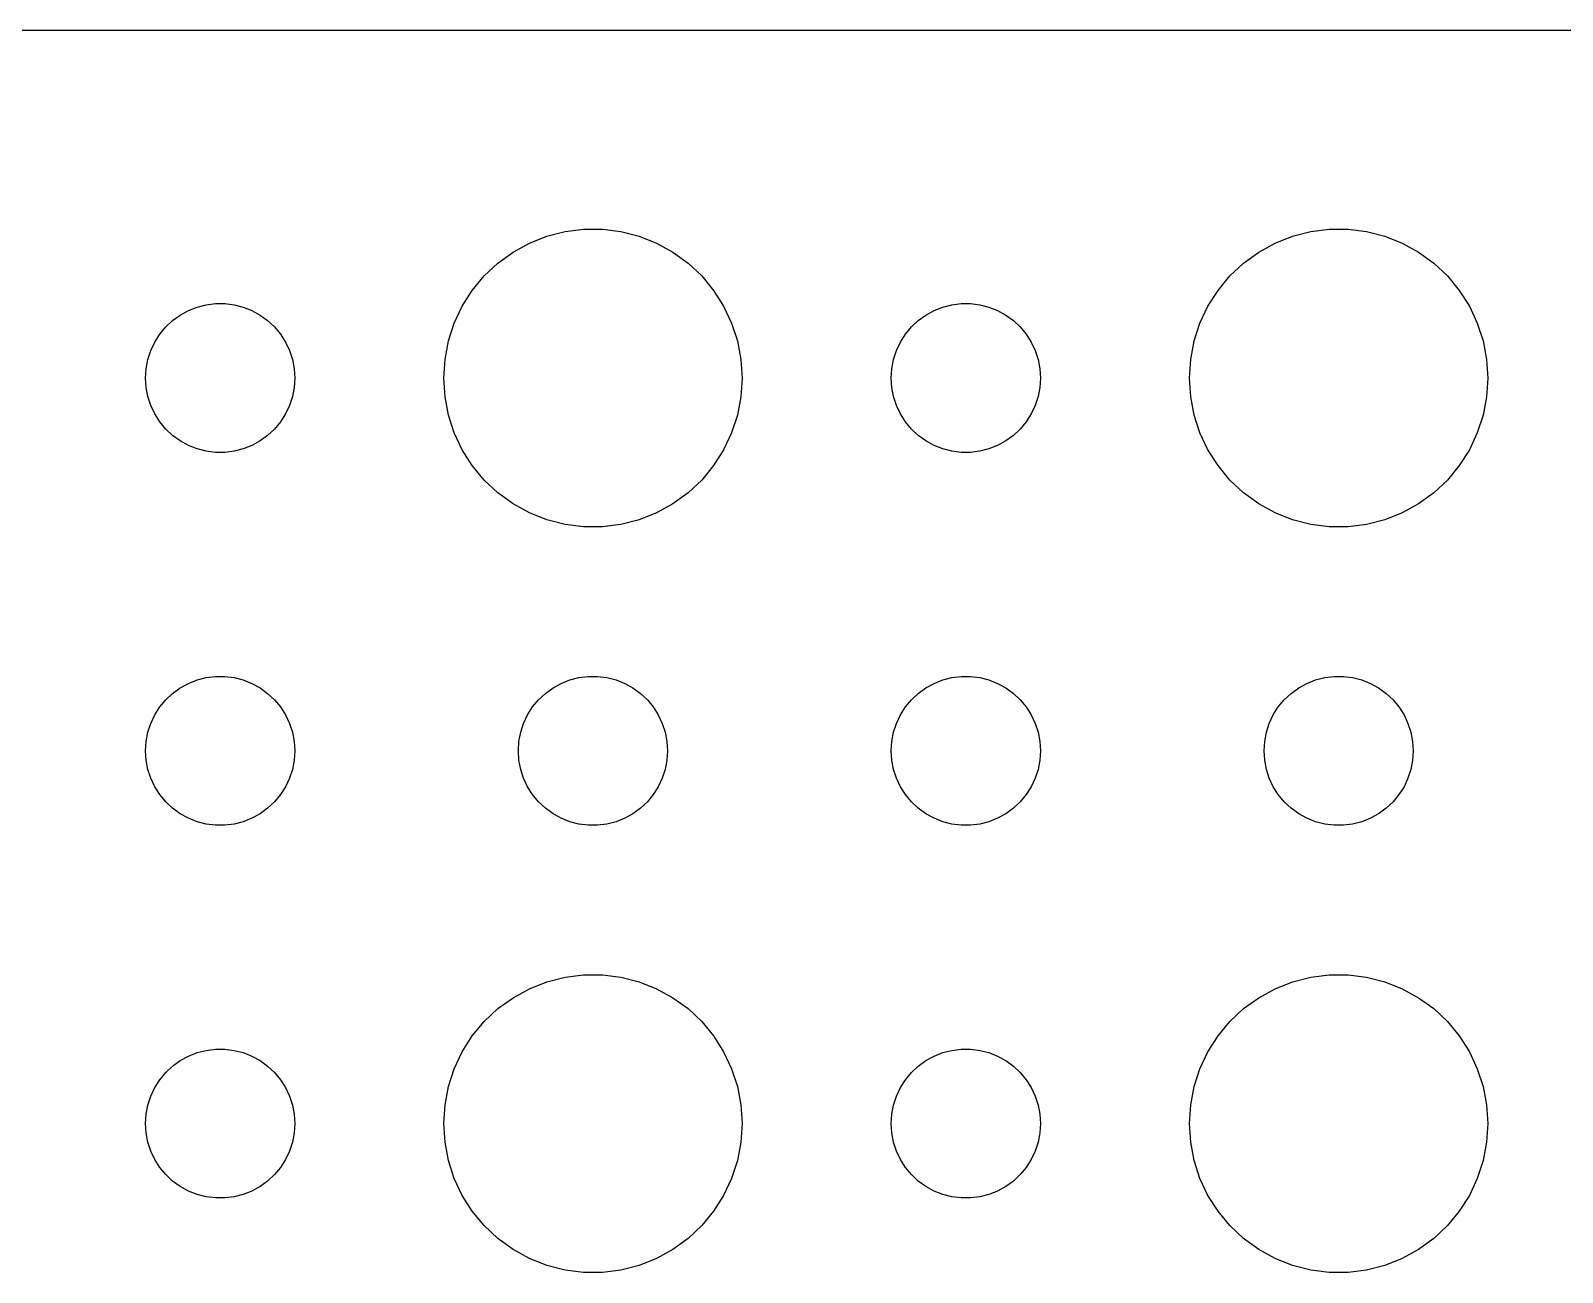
# Model space of a CAD drawing. Header units: metres. Extents: x -134 to 134, y 518 to 1078.
# Drawn here: x -33.81 to -3, y 597.01 to 621.99 of the extents above; entities that cross this region are included whole.
import ezdxf

# ---------------------------------------------------------------- set-up
doc = ezdxf.new("R2010")
doc.units = ezdxf.units.M

msp = doc.modelspace()

# ---------------------------------------------------------------- linework, layer by layer
for p, q in [((129.814, 621.99), (-129.814, 621.99)), ((-23.7773, 617.714), (-23.427, 617.853)), ((-23.427, 617.853), (-23.0621, 617.947)), ((-23.0621, 617.947), (-22.6884, 617.994)), ((-22.6884, 617.994), (-22.3116, 617.994)), ((-22.3116, 617.994), (-21.9379, 617.947)), ((-21.9379, 617.947), (-21.5729, 617.853)), ((-21.5729, 617.853), (-21.2227, 617.714)), ((-8.77733, 617.714), (-8.42705, 617.853)), ((-8.42705, 617.853), (-8.06213, 617.947)), ((-8.06213, 617.947), (-7.68837, 617.994)), ((-7.68837, 617.994), (-7.31161, 617.994)), ((-7.31161, 617.994), (-6.93785, 617.947)), ((-6.93785, 617.947), (-6.57294, 617.853)), ((-6.57294, 617.853), (-6.22266, 617.714)), ((-24.4123, 617.312), (-24.1075, 617.533)), ((-24.1075, 617.533), (-23.7773, 617.714)), ((-21.2227, 617.714), (-20.8925, 617.533)), ((-20.8925, 617.533), (-20.5877, 617.312)), ((-9.41226, 617.312), (-9.10747, 617.533)), ((-9.10747, 617.533), (-8.77733, 617.714)), ((-6.22266, 617.714), (-5.89252, 617.533)), ((-5.89252, 617.533), (-5.58772, 617.312)), ((-24.6869, 617.054), (-24.4123, 617.312)), ((-20.5877, 617.312), (-20.3131, 617.054)), ((-9.6869, 617.054), (-9.41226, 617.312)), ((-5.58772, 617.312), (-5.31308, 617.054)), ((-24.927, 616.763), (-24.6869, 617.054)), ((-20.3131, 617.054), (-20.0729, 616.763)), ((-9.92705, 616.763), (-9.6869, 617.054)), ((-5.31308, 617.054), (-5.07294, 616.763)), ((-25.1289, 616.445), (-24.927, 616.763)), ((-20.0729, 616.763), (-19.8711, 616.445)), ((-10.1289, 616.445), (-9.92705, 616.763)), ((-5.07294, 616.763), (-4.87108, 616.445)), ((-30.9561, 616.156), (-30.8037, 616.266)), ((-30.8037, 616.266), (-30.6387, 616.357)), ((-30.6387, 616.357), (-30.4635, 616.427)), ((-30.4635, 616.427), (-30.2811, 616.473)), ((-30.2811, 616.473), (-30.0942, 616.497)), ((-30.0942, 616.497), (-29.9058, 616.497)), ((-29.9058, 616.497), (-29.7189, 616.473)), ((-29.7189, 616.473), (-29.5365, 616.427)), ((-29.5365, 616.427), (-29.3613, 616.357)), ((-29.3613, 616.357), (-29.1963, 616.266)), ((-29.1963, 616.266), (-29.0439, 616.156)), ((-25.2893, 616.104), (-25.1289, 616.445)), ((-19.8711, 616.445), (-19.7107, 616.104)), ((-15.9561, 616.156), (-15.8037, 616.266)), ((-15.8037, 616.266), (-15.6387, 616.357)), ((-15.6387, 616.357), (-15.4635, 616.427)), ((-15.4635, 616.427), (-15.2811, 616.473)), ((-15.2811, 616.473), (-15.0942, 616.497)), ((-15.0942, 616.497), (-14.9058, 616.497)), ((-14.9058, 616.497), (-14.7189, 616.473)), ((-14.7189, 616.473), (-14.5365, 616.427)), ((-14.5365, 616.427), (-14.3613, 616.357)), ((-14.3613, 616.357), (-14.1963, 616.266)), ((-14.1963, 616.266), (-14.0439, 616.156)), ((-10.2893, 616.104), (-10.1289, 616.445)), ((-4.87108, 616.445), (-4.71066, 616.104)), ((-31.2135, 615.882), (-31.0934, 616.027)), ((-31.0934, 616.027), (-30.9561, 616.156)), ((-29.0439, 616.156), (-28.9065, 616.027)), ((-28.9065, 616.027), (-28.7865, 615.882)), ((-25.4057, 615.746), (-25.2893, 616.104)), ((-19.7107, 616.104), (-19.5942, 615.746)), ((-16.2135, 615.882), (-16.0934, 616.027)), ((-16.0934, 616.027), (-15.9561, 616.156)), ((-14.0439, 616.156), (-13.9065, 616.027)), ((-13.9065, 616.027), (-13.7865, 615.882)), ((-10.4057, 615.746), (-10.2893, 616.104)), ((-4.71066, 616.104), (-4.59424, 615.746)), ((-31.3947, 615.552), (-31.3145, 615.723)), ((-31.3145, 615.723), (-31.2135, 615.882)), ((-28.7865, 615.882), (-28.6855, 615.723)), ((-28.6855, 615.723), (-28.6053, 615.552)), ((-25.4763, 615.376), (-25.4057, 615.746)), ((-19.5942, 615.746), (-19.5237, 615.376)), ((-16.3947, 615.552), (-16.3145, 615.723)), ((-16.3145, 615.723), (-16.2135, 615.882)), ((-13.7865, 615.882), (-13.6855, 615.723)), ((-13.6855, 615.723), (-13.6053, 615.552)), ((-10.4763, 615.376), (-10.4057, 615.746)), ((-4.59424, 615.746), (-4.52365, 615.376)), ((-31.4882, 615.188), (-31.4529, 615.373)), ((-31.4529, 615.373), (-31.3947, 615.552)), ((-28.6053, 615.552), (-28.5471, 615.373)), ((-28.5471, 615.373), (-28.5118, 615.188)), ((-25.5, 615), (-25.4763, 615.376)), ((-19.5237, 615.376), (-19.5, 615)), ((-16.4882, 615.188), (-16.4529, 615.373)), ((-16.4529, 615.373), (-16.3947, 615.552)), ((-13.6053, 615.552), (-13.5471, 615.373)), ((-13.5471, 615.373), (-13.5118, 615.188)), ((-10.5, 615), (-10.4763, 615.376)), ((-4.52365, 615.376), (-4.5, 615)), ((-31.5, 615), (-31.4882, 615.188)), ((-28.5118, 615.188), (-28.5, 615)), ((-16.5, 615), (-16.4882, 615.188)), ((-13.5118, 615.188), (-13.5, 615)), ((-31.4882, 614.812), (-31.5, 615)), ((-31.4529, 614.627), (-31.4882, 614.812)), ((-28.5118, 614.812), (-28.5471, 614.627)), ((-28.5, 615), (-28.5118, 614.812)), ((-25.4763, 614.624), (-25.5, 615)), ((-19.5, 615), (-19.5237, 614.624)), ((-16.4882, 614.812), (-16.5, 615)), ((-16.4529, 614.627), (-16.4882, 614.812)), ((-13.5118, 614.812), (-13.5471, 614.627)), ((-13.5, 615), (-13.5118, 614.812)), ((-10.4763, 614.624), (-10.5, 615)), ((-4.5, 615), (-4.52365, 614.624)), ((-31.3947, 614.448), (-31.4529, 614.627)), ((-31.3145, 614.277), (-31.3947, 614.448)), ((-28.6053, 614.448), (-28.6855, 614.277)), ((-28.5471, 614.627), (-28.6053, 614.448)), ((-25.4057, 614.254), (-25.4763, 614.624)), ((-19.5237, 614.624), (-19.5942, 614.254)), ((-16.3947, 614.448), (-16.4529, 614.627)), ((-16.3145, 614.277), (-16.3947, 614.448)), ((-13.6053, 614.448), (-13.6855, 614.277)), ((-13.5471, 614.627), (-13.6053, 614.448)), ((-10.4057, 614.254), (-10.4763, 614.624)), ((-4.52365, 614.624), (-4.59424, 614.254)), ((-31.2135, 614.118), (-31.3145, 614.277)), ((-31.0934, 613.973), (-31.2135, 614.118)), ((-28.7865, 614.118), (-28.9065, 613.973)), ((-28.6855, 614.277), (-28.7865, 614.118)), ((-25.2893, 613.896), (-25.4057, 614.254)), ((-19.5942, 614.254), (-19.7107, 613.896)), ((-16.2135, 614.118), (-16.3145, 614.277)), ((-16.0934, 613.973), (-16.2135, 614.118)), ((-13.7865, 614.118), (-13.9065, 613.973)), ((-13.6855, 614.277), (-13.7865, 614.118)), ((-10.2893, 613.896), (-10.4057, 614.254)), ((-4.59424, 614.254), (-4.71066, 613.896)), ((-30.9561, 613.844), (-31.0934, 613.973)), ((-30.8037, 613.734), (-30.9561, 613.844)), ((-29.0439, 613.844), (-29.1963, 613.734)), ((-28.9065, 613.973), (-29.0439, 613.844)), ((-25.1289, 613.555), (-25.2893, 613.896)), ((-19.7107, 613.896), (-19.8711, 613.555)), ((-15.9561, 613.844), (-16.0934, 613.973)), ((-15.8037, 613.734), (-15.9561, 613.844)), ((-14.0439, 613.844), (-14.1963, 613.734)), ((-13.9065, 613.973), (-14.0439, 613.844)), ((-10.1289, 613.555), (-10.2893, 613.896)), ((-4.71066, 613.896), (-4.87108, 613.555)), ((-30.6387, 613.643), (-30.8037, 613.734)), ((-30.4635, 613.573), (-30.6387, 613.643)), ((-30.2811, 613.527), (-30.4635, 613.573)), ((-30.0942, 613.503), (-30.2811, 613.527)), ((-29.9058, 613.503), (-30.0942, 613.503)), ((-29.7189, 613.527), (-29.9058, 613.503)), ((-29.5365, 613.573), (-29.7189, 613.527)), ((-29.3613, 613.643), (-29.5365, 613.573)), ((-29.1963, 613.734), (-29.3613, 613.643)), ((-24.927, 613.237), (-25.1289, 613.555)), ((-19.8711, 613.555), (-20.0729, 613.237)), ((-15.6387, 613.643), (-15.8037, 613.734)), ((-15.4635, 613.573), (-15.6387, 613.643)), ((-15.2811, 613.527), (-15.4635, 613.573)), ((-15.0942, 613.503), (-15.2811, 613.527)), ((-14.9058, 613.503), (-15.0942, 613.503)), ((-14.7189, 613.527), (-14.9058, 613.503)), ((-14.5365, 613.573), (-14.7189, 613.527)), ((-14.3613, 613.643), (-14.5365, 613.573)), ((-14.1963, 613.734), (-14.3613, 613.643)), ((-9.92705, 613.237), (-10.1289, 613.555)), ((-4.87108, 613.555), (-5.07294, 613.237)), ((-24.6869, 612.946), (-24.927, 613.237)), ((-20.0729, 613.237), (-20.3131, 612.946)), ((-9.6869, 612.946), (-9.92705, 613.237)), ((-5.07294, 613.237), (-5.31308, 612.946)), ((-24.4123, 612.688), (-24.6869, 612.946)), ((-20.3131, 612.946), (-20.5877, 612.688)), ((-9.41226, 612.688), (-9.6869, 612.946)), ((-5.31308, 612.946), (-5.58772, 612.688)), ((-24.1075, 612.467), (-24.4123, 612.688)), ((-20.5877, 612.688), (-20.8925, 612.467)), ((-9.10747, 612.467), (-9.41226, 612.688)), ((-5.58772, 612.688), (-5.89252, 612.467)), ((-23.7773, 612.286), (-24.1075, 612.467)), ((-23.427, 612.147), (-23.7773, 612.286)), ((-21.2227, 612.286), (-21.5729, 612.147)), ((-20.8925, 612.467), (-21.2227, 612.286)), ((-8.77733, 612.286), (-9.10747, 612.467)), ((-8.42705, 612.147), (-8.77733, 612.286)), ((-6.22266, 612.286), (-6.57294, 612.147)), ((-5.89252, 612.467), (-6.22266, 612.286)), ((-23.0621, 612.053), (-23.427, 612.147)), ((-22.6884, 612.006), (-23.0621, 612.053)), ((-22.3116, 612.006), (-22.6884, 612.006)), ((-21.9379, 612.053), (-22.3116, 612.006)), ((-21.5729, 612.147), (-21.9379, 612.053)), ((-8.06213, 612.053), (-8.42705, 612.147)), ((-7.68837, 612.006), (-8.06213, 612.053)), ((-7.31161, 612.006), (-7.68837, 612.006)), ((-6.93785, 612.053), (-7.31161, 612.006)), ((-6.57294, 612.147), (-6.93785, 612.053)), ((-30.8037, 608.766), (-30.6387, 608.857)), ((-30.6387, 608.857), (-30.4635, 608.927)), ((-30.4635, 608.927), (-30.2811, 608.973)), ((-30.2811, 608.973), (-30.0942, 608.997)), ((-30.0942, 608.997), (-29.9058, 608.997)), ((-29.9058, 608.997), (-29.7189, 608.973)), ((-29.7189, 608.973), (-29.5365, 608.927)), ((-29.5365, 608.927), (-29.3613, 608.857)), ((-29.3613, 608.857), (-29.1963, 608.766)), ((-23.3037, 608.766), (-23.1387, 608.857)), ((-23.1387, 608.857), (-22.9635, 608.927)), ((-22.9635, 608.927), (-22.7811, 608.973)), ((-22.7811, 608.973), (-22.5942, 608.997)), ((-22.5942, 608.997), (-22.4058, 608.997)), ((-22.4058, 608.997), (-22.2189, 608.973)), ((-22.2189, 608.973), (-22.0365, 608.927)), ((-22.0365, 608.927), (-21.8613, 608.857)), ((-21.8613, 608.857), (-21.6963, 608.766)), ((-15.8037, 608.766), (-15.6387, 608.857)), ((-15.6387, 608.857), (-15.4635, 608.927)), ((-15.4635, 608.927), (-15.2811, 608.973)), ((-15.2811, 608.973), (-15.0942, 608.997)), ((-15.0942, 608.997), (-14.9058, 608.997)), ((-14.9058, 608.997), (-14.7189, 608.973)), ((-14.7189, 608.973), (-14.5365, 608.927)), ((-14.5365, 608.927), (-14.3613, 608.857)), ((-14.3613, 608.857), (-14.1963, 608.766)), ((-8.30373, 608.766), (-8.13866, 608.857)), ((-8.13866, 608.857), (-7.96352, 608.927)), ((-7.96352, 608.927), (-7.78107, 608.973)), ((-7.78107, 608.973), (-7.59418, 608.997)), ((-7.59418, 608.997), (-7.40581, 608.997)), ((-7.40581, 608.997), (-7.21892, 608.973)), ((-7.21892, 608.973), (-7.03647, 608.927)), ((-7.03647, 608.927), (-6.86133, 608.857)), ((-6.86133, 608.857), (-6.69626, 608.766)), ((-31.0934, 608.527), (-30.9561, 608.656)), ((-30.9561, 608.656), (-30.8037, 608.766)), ((-29.1963, 608.766), (-29.0439, 608.656)), ((-29.0439, 608.656), (-28.9065, 608.527)), ((-23.5934, 608.527), (-23.4561, 608.656)), ((-23.4561, 608.656), (-23.3037, 608.766)), ((-21.6963, 608.766), (-21.5439, 608.656)), ((-21.5439, 608.656), (-21.4065, 608.527)), ((-16.0934, 608.527), (-15.9561, 608.656)), ((-15.9561, 608.656), (-15.8037, 608.766)), ((-14.1963, 608.766), (-14.0439, 608.656)), ((-14.0439, 608.656), (-13.9065, 608.527)), ((-8.59344, 608.527), (-8.45613, 608.656)), ((-8.45613, 608.656), (-8.30373, 608.766)), ((-6.69626, 608.766), (-6.54385, 608.656)), ((-6.54385, 608.656), (-6.40654, 608.527)), ((-31.3145, 608.223), (-31.2135, 608.382)), ((-31.2135, 608.382), (-31.0934, 608.527)), ((-28.9065, 608.527), (-28.7865, 608.382)), ((-28.7865, 608.382), (-28.6855, 608.223)), ((-23.8145, 608.223), (-23.7135, 608.382)), ((-23.7135, 608.382), (-23.5934, 608.527)), ((-21.4065, 608.527), (-21.2865, 608.382)), ((-21.2865, 608.382), (-21.1855, 608.223)), ((-16.3145, 608.223), (-16.2135, 608.382)), ((-16.2135, 608.382), (-16.0934, 608.527)), ((-13.9065, 608.527), (-13.7865, 608.382)), ((-13.7865, 608.382), (-13.6855, 608.223)), ((-8.81445, 608.223), (-8.71352, 608.382)), ((-8.71352, 608.382), (-8.59344, 608.527)), ((-6.40654, 608.527), (-6.28647, 608.382)), ((-6.28647, 608.382), (-6.18553, 608.223)), ((-31.4529, 607.873), (-31.3947, 608.052)), ((-31.3947, 608.052), (-31.3145, 608.223)), ((-28.6855, 608.223), (-28.6053, 608.052)), ((-28.6053, 608.052), (-28.5471, 607.873)), ((-23.9529, 607.873), (-23.8947, 608.052)), ((-23.8947, 608.052), (-23.8145, 608.223)), ((-21.1855, 608.223), (-21.1053, 608.052)), ((-21.1053, 608.052), (-21.0471, 607.873)), ((-16.4529, 607.873), (-16.3947, 608.052)), ((-16.3947, 608.052), (-16.3145, 608.223)), ((-13.6855, 608.223), (-13.6053, 608.052)), ((-13.6053, 608.052), (-13.5471, 607.873)), ((-8.95287, 607.873), (-8.89465, 608.052)), ((-8.89465, 608.052), (-8.81445, 608.223)), ((-6.18553, 608.223), (-6.10533, 608.052)), ((-6.10533, 608.052), (-6.04712, 607.873)), ((-31.5, 607.5), (-31.4882, 607.688)), ((-31.4882, 607.688), (-31.4529, 607.873)), ((-28.5471, 607.873), (-28.5118, 607.688)), ((-28.5118, 607.688), (-28.5, 607.5)), ((-24, 607.5), (-23.9882, 607.688)), ((-23.9882, 607.688), (-23.9529, 607.873)), ((-21.0471, 607.873), (-21.0118, 607.688)), ((-21.0118, 607.688), (-21, 607.5)), ((-16.5, 607.5), (-16.4882, 607.688)), ((-16.4882, 607.688), (-16.4529, 607.873)), ((-13.5471, 607.873), (-13.5118, 607.688)), ((-13.5118, 607.688), (-13.5, 607.5)), ((-9, 607.5), (-8.98816, 607.688)), ((-8.98816, 607.688), (-8.95287, 607.873)), ((-6.04712, 607.873), (-6.01183, 607.688)), ((-6.01183, 607.688), (-6, 607.5)), ((-31.4882, 607.312), (-31.5, 607.5)), ((-31.4529, 607.127), (-31.4882, 607.312)), ((-28.5118, 607.312), (-28.5471, 607.127)), ((-28.5, 607.5), (-28.5118, 607.312)), ((-23.9882, 607.312), (-24, 607.5)), ((-23.9529, 607.127), (-23.9882, 607.312)), ((-21.0118, 607.312), (-21.0471, 607.127)), ((-21, 607.5), (-21.0118, 607.312)), ((-16.4882, 607.312), (-16.5, 607.5)), ((-16.4529, 607.127), (-16.4882, 607.312)), ((-13.5118, 607.312), (-13.5471, 607.127)), ((-13.5, 607.5), (-13.5118, 607.312)), ((-8.98816, 607.312), (-9, 607.5)), ((-8.95287, 607.127), (-8.98816, 607.312)), ((-6.01183, 607.312), (-6.04712, 607.127)), ((-6, 607.5), (-6.01183, 607.312)), ((-31.3947, 606.948), (-31.4529, 607.127)), ((-28.5471, 607.127), (-28.6053, 606.948)), ((-23.8947, 606.948), (-23.9529, 607.127)), ((-21.0471, 607.127), (-21.1053, 606.948)), ((-16.3947, 606.948), (-16.4529, 607.127)), ((-13.5471, 607.127), (-13.6053, 606.948)), ((-8.89465, 606.948), (-8.95287, 607.127)), ((-6.04712, 607.127), (-6.10533, 606.948)), ((-31.3145, 606.777), (-31.3947, 606.948)), ((-31.2135, 606.618), (-31.3145, 606.777)), ((-28.6855, 606.777), (-28.7865, 606.618)), ((-28.6053, 606.948), (-28.6855, 606.777)), ((-23.8145, 606.777), (-23.8947, 606.948)), ((-23.7135, 606.618), (-23.8145, 606.777)), ((-21.1855, 606.777), (-21.2865, 606.618)), ((-21.1053, 606.948), (-21.1855, 606.777)), ((-16.3145, 606.777), (-16.3947, 606.948)), ((-16.2135, 606.618), (-16.3145, 606.777)), ((-13.6855, 606.777), (-13.7865, 606.618)), ((-13.6053, 606.948), (-13.6855, 606.777)), ((-8.81445, 606.777), (-8.89465, 606.948)), ((-8.71352, 606.618), (-8.81445, 606.777)), ((-6.18553, 606.777), (-6.28647, 606.618)), ((-6.10533, 606.948), (-6.18553, 606.777)), ((-31.0934, 606.473), (-31.2135, 606.618)), ((-30.9561, 606.344), (-31.0934, 606.473)), ((-28.9065, 606.473), (-29.0439, 606.344)), ((-28.7865, 606.618), (-28.9065, 606.473)), ((-23.5934, 606.473), (-23.7135, 606.618)), ((-23.4561, 606.344), (-23.5934, 606.473)), ((-21.4065, 606.473), (-21.5439, 606.344)), ((-21.2865, 606.618), (-21.4065, 606.473)), ((-16.0934, 606.473), (-16.2135, 606.618)), ((-15.9561, 606.344), (-16.0934, 606.473)), ((-13.9065, 606.473), (-14.0439, 606.344)), ((-13.7865, 606.618), (-13.9065, 606.473)), ((-8.59344, 606.473), (-8.71352, 606.618)), ((-8.45613, 606.344), (-8.59344, 606.473)), ((-6.40654, 606.473), (-6.54385, 606.344)), ((-6.28647, 606.618), (-6.40654, 606.473)), ((-30.8037, 606.234), (-30.9561, 606.344)), ((-30.6387, 606.143), (-30.8037, 606.234)), ((-30.4635, 606.073), (-30.6387, 606.143)), ((-30.2811, 606.027), (-30.4635, 606.073)), ((-29.5365, 606.073), (-29.7189, 606.027)), ((-29.3613, 606.143), (-29.5365, 606.073)), ((-29.1963, 606.234), (-29.3613, 606.143)), ((-29.0439, 606.344), (-29.1963, 606.234)), ((-23.3037, 606.234), (-23.4561, 606.344)), ((-23.1387, 606.143), (-23.3037, 606.234)), ((-22.9635, 606.073), (-23.1387, 606.143)), ((-22.7811, 606.027), (-22.9635, 606.073)), ((-22.0365, 606.073), (-22.2189, 606.027)), ((-21.8613, 606.143), (-22.0365, 606.073)), ((-21.6963, 606.234), (-21.8613, 606.143)), ((-21.5439, 606.344), (-21.6963, 606.234)), ((-15.8037, 606.234), (-15.9561, 606.344)), ((-15.6387, 606.143), (-15.8037, 606.234)), ((-15.4635, 606.073), (-15.6387, 606.143)), ((-15.2811, 606.027), (-15.4635, 606.073)), ((-14.5365, 606.073), (-14.7189, 606.027)), ((-14.3613, 606.143), (-14.5365, 606.073)), ((-14.1963, 606.234), (-14.3613, 606.143)), ((-14.0439, 606.344), (-14.1963, 606.234)), ((-8.30373, 606.234), (-8.45613, 606.344)), ((-8.13866, 606.143), (-8.30373, 606.234)), ((-7.96352, 606.073), (-8.13866, 606.143)), ((-7.78107, 606.027), (-7.96352, 606.073)), ((-7.03647, 606.073), (-7.21892, 606.027)), ((-6.86133, 606.143), (-7.03647, 606.073)), ((-6.69626, 606.234), (-6.86133, 606.143)), ((-6.54385, 606.344), (-6.69626, 606.234)), ((-30.0942, 606.003), (-30.2811, 606.027)), ((-29.9058, 606.003), (-30.0942, 606.003)), ((-29.7189, 606.027), (-29.9058, 606.003)), ((-22.5942, 606.003), (-22.7811, 606.027)), ((-22.4058, 606.003), (-22.5942, 606.003)), ((-22.2189, 606.027), (-22.4058, 606.003)), ((-15.0942, 606.003), (-15.2811, 606.027)), ((-14.9058, 606.003), (-15.0942, 606.003)), ((-14.7189, 606.027), (-14.9058, 606.003)), ((-7.59418, 606.003), (-7.78107, 606.027)), ((-7.40581, 606.003), (-7.59418, 606.003)), ((-7.21892, 606.027), (-7.40581, 606.003)), ((-23.0621, 602.947), (-22.6884, 602.994)), ((-22.6884, 602.994), (-22.3116, 602.994)), ((-22.3116, 602.994), (-21.9379, 602.947)), ((-8.06213, 602.947), (-7.68837, 602.994)), ((-7.68837, 602.994), (-7.31161, 602.994)), ((-7.31161, 602.994), (-6.93785, 602.947)), ((-24.1075, 602.533), (-23.7773, 602.714)), ((-23.7773, 602.714), (-23.427, 602.853)), ((-23.427, 602.853), (-23.0621, 602.947)), ((-21.9379, 602.947), (-21.5729, 602.853)), ((-21.5729, 602.853), (-21.2227, 602.714)), ((-21.2227, 602.714), (-20.8925, 602.533)), ((-9.10747, 602.533), (-8.77733, 602.714)), ((-8.77733, 602.714), (-8.42705, 602.853)), ((-8.42705, 602.853), (-8.06213, 602.947)), ((-6.93785, 602.947), (-6.57294, 602.853)), ((-6.57294, 602.853), (-6.22266, 602.714)), ((-6.22266, 602.714), (-5.89252, 602.533)), ((-24.4123, 602.312), (-24.1075, 602.533)), ((-20.8925, 602.533), (-20.5877, 602.312)), ((-9.41226, 602.312), (-9.10747, 602.533)), ((-5.89252, 602.533), (-5.58772, 602.312)), ((-24.6869, 602.054), (-24.4123, 602.312)), ((-20.5877, 602.312), (-20.3131, 602.054)), ((-9.6869, 602.054), (-9.41226, 602.312)), ((-5.58772, 602.312), (-5.31308, 602.054)), ((-25.1289, 601.445), (-24.927, 601.763)), ((-24.927, 601.763), (-24.6869, 602.054)), ((-20.3131, 602.054), (-20.0729, 601.763)), ((-20.0729, 601.763), (-19.8711, 601.445)), ((-10.1289, 601.445), (-9.92705, 601.763)), ((-9.92705, 601.763), (-9.6869, 602.054)), ((-5.31308, 602.054), (-5.07294, 601.763)), ((-5.07294, 601.763), (-4.87108, 601.445)), ((-30.4635, 601.427), (-30.2811, 601.473)), ((-30.2811, 601.473), (-30.0942, 601.497)), ((-30.0942, 601.497), (-29.9058, 601.497)), ((-29.9058, 601.497), (-29.7189, 601.473)), ((-29.7189, 601.473), (-29.5365, 601.427)), ((-15.4635, 601.427), (-15.2811, 601.473)), ((-15.2811, 601.473), (-15.0942, 601.497)), ((-15.0942, 601.497), (-14.9058, 601.497)), ((-14.9058, 601.497), (-14.7189, 601.473)), ((-14.7189, 601.473), (-14.5365, 601.427)), ((-31.0934, 601.027), (-30.9561, 601.156)), ((-30.9561, 601.156), (-30.8037, 601.266)), ((-30.8037, 601.266), (-30.6387, 601.357)), ((-30.6387, 601.357), (-30.4635, 601.427)), ((-29.5365, 601.427), (-29.3613, 601.357)), ((-29.3613, 601.357), (-29.1963, 601.266)), ((-29.1963, 601.266), (-29.0439, 601.156)), ((-29.0439, 601.156), (-28.9065, 601.027)), ((-25.2893, 601.104), (-25.1289, 601.445)), ((-19.8711, 601.445), (-19.7107, 601.104)), ((-16.0934, 601.027), (-15.9561, 601.156)), ((-15.9561, 601.156), (-15.8037, 601.266)), ((-15.8037, 601.266), (-15.6387, 601.357)), ((-15.6387, 601.357), (-15.4635, 601.427)), ((-14.5365, 601.427), (-14.3613, 601.357)), ((-14.3613, 601.357), (-14.1963, 601.266)), ((-14.1963, 601.266), (-14.0439, 601.156)), ((-14.0439, 601.156), (-13.9065, 601.027)), ((-10.2893, 601.104), (-10.1289, 601.445)), ((-4.87108, 601.445), (-4.71066, 601.104)), ((-31.3145, 600.723), (-31.2135, 600.882)), ((-31.2135, 600.882), (-31.0934, 601.027)), ((-28.9065, 601.027), (-28.7865, 600.882)), ((-28.7865, 600.882), (-28.6855, 600.723)), ((-25.4057, 600.746), (-25.2893, 601.104)), ((-19.7107, 601.104), (-19.5942, 600.746)), ((-16.3145, 600.723), (-16.2135, 600.882)), ((-16.2135, 600.882), (-16.0934, 601.027)), ((-13.9065, 601.027), (-13.7865, 600.882)), ((-13.7865, 600.882), (-13.6855, 600.723)), ((-10.4057, 600.746), (-10.2893, 601.104)), ((-4.71066, 601.104), (-4.59424, 600.746)), ((-31.4529, 600.373), (-31.3947, 600.552)), ((-31.3947, 600.552), (-31.3145, 600.723)), ((-28.6855, 600.723), (-28.6053, 600.552)), ((-28.6053, 600.552), (-28.5471, 600.373)), ((-25.4763, 600.376), (-25.4057, 600.746)), ((-19.5942, 600.746), (-19.5237, 600.376)), ((-16.4529, 600.373), (-16.3947, 600.552)), ((-16.3947, 600.552), (-16.3145, 600.723)), ((-13.6855, 600.723), (-13.6053, 600.552)), ((-13.6053, 600.552), (-13.5471, 600.373)), ((-10.4763, 600.376), (-10.4057, 600.746)), ((-4.59424, 600.746), (-4.52365, 600.376)), ((-31.4882, 600.188), (-31.4529, 600.373)), ((-28.5471, 600.373), (-28.5118, 600.188)), ((-25.5, 600), (-25.4763, 600.376)), ((-19.5237, 600.376), (-19.5, 600)), ((-16.4882, 600.188), (-16.4529, 600.373)), ((-13.5471, 600.373), (-13.5118, 600.188)), ((-10.5, 600), (-10.4763, 600.376)), ((-4.52365, 600.376), (-4.5, 600)), ((-31.5, 600), (-31.4882, 600.188)), ((-31.4882, 599.812), (-31.5, 600)), ((-28.5118, 600.188), (-28.5, 600)), ((-28.5, 600), (-28.5118, 599.812)), ((-25.4763, 599.624), (-25.5, 600)), ((-19.5, 600), (-19.5237, 599.624)), ((-16.5, 600), (-16.4882, 600.188)), ((-16.4882, 599.812), (-16.5, 600)), ((-13.5118, 600.188), (-13.5, 600)), ((-13.5, 600), (-13.5118, 599.812)), ((-10.4763, 599.624), (-10.5, 600)), ((-4.5, 600), (-4.52365, 599.624)), ((-31.4529, 599.627), (-31.4882, 599.812)), ((-31.3947, 599.448), (-31.4529, 599.627)), ((-28.5471, 599.627), (-28.6053, 599.448)), ((-28.5118, 599.812), (-28.5471, 599.627)), ((-25.4057, 599.254), (-25.4763, 599.624)), ((-19.5237, 599.624), (-19.5942, 599.254)), ((-16.4529, 599.627), (-16.4882, 599.812)), ((-16.3947, 599.448), (-16.4529, 599.627)), ((-13.5471, 599.627), (-13.6053, 599.448)), ((-13.5118, 599.812), (-13.5471, 599.627)), ((-10.4057, 599.254), (-10.4763, 599.624)), ((-4.52365, 599.624), (-4.59424, 599.254)), ((-31.3145, 599.277), (-31.3947, 599.448)), ((-28.6053, 599.448), (-28.6855, 599.277)), ((-16.3145, 599.277), (-16.3947, 599.448)), ((-13.6053, 599.448), (-13.6855, 599.277)), ((-31.2135, 599.118), (-31.3145, 599.277)), ((-31.0934, 598.973), (-31.2135, 599.118)), ((-28.7865, 599.118), (-28.9065, 598.973)), ((-28.6855, 599.277), (-28.7865, 599.118)), ((-25.2893, 598.896), (-25.4057, 599.254)), ((-19.5942, 599.254), (-19.7107, 598.896)), ((-16.2135, 599.118), (-16.3145, 599.277)), ((-16.0934, 598.973), (-16.2135, 599.118)), ((-13.7865, 599.118), (-13.9065, 598.973)), ((-13.6855, 599.277), (-13.7865, 599.118)), ((-10.2893, 598.896), (-10.4057, 599.254)), ((-4.59424, 599.254), (-4.71066, 598.896)), ((-30.9561, 598.844), (-31.0934, 598.973)), ((-30.8037, 598.734), (-30.9561, 598.844)), ((-30.6387, 598.643), (-30.8037, 598.734)), ((-29.1963, 598.734), (-29.3613, 598.643)), ((-29.0439, 598.844), (-29.1963, 598.734)), ((-28.9065, 598.973), (-29.0439, 598.844)), ((-25.1289, 598.555), (-25.2893, 598.896)), ((-19.7107, 598.896), (-19.8711, 598.555)), ((-15.9561, 598.844), (-16.0934, 598.973)), ((-15.8037, 598.734), (-15.9561, 598.844)), ((-15.6387, 598.643), (-15.8037, 598.734)), ((-14.1963, 598.734), (-14.3613, 598.643)), ((-14.0439, 598.844), (-14.1963, 598.734)), ((-13.9065, 598.973), (-14.0439, 598.844)), ((-10.1289, 598.555), (-10.2893, 598.896)), ((-4.71066, 598.896), (-4.87108, 598.555)), ((-30.4635, 598.573), (-30.6387, 598.643)), ((-30.2811, 598.527), (-30.4635, 598.573)), ((-30.0942, 598.503), (-30.2811, 598.527)), ((-29.9058, 598.503), (-30.0942, 598.503)), ((-29.7189, 598.527), (-29.9058, 598.503)), ((-29.5365, 598.573), (-29.7189, 598.527)), ((-29.3613, 598.643), (-29.5365, 598.573)), ((-24.927, 598.237), (-25.1289, 598.555)), ((-19.8711, 598.555), (-20.0729, 598.237)), ((-15.4635, 598.573), (-15.6387, 598.643)), ((-15.2811, 598.527), (-15.4635, 598.573)), ((-15.0942, 598.503), (-15.2811, 598.527)), ((-14.9058, 598.503), (-15.0942, 598.503)), ((-14.7189, 598.527), (-14.9058, 598.503)), ((-14.5365, 598.573), (-14.7189, 598.527)), ((-14.3613, 598.643), (-14.5365, 598.573)), ((-9.92705, 598.237), (-10.1289, 598.555)), ((-4.87108, 598.555), (-5.07294, 598.237)), ((-24.6869, 597.946), (-24.927, 598.237)), ((-20.0729, 598.237), (-20.3131, 597.946)), ((-9.6869, 597.946), (-9.92705, 598.237)), ((-5.07294, 598.237), (-5.31308, 597.946)), ((-24.4123, 597.688), (-24.6869, 597.946)), ((-20.3131, 597.946), (-20.5877, 597.688)), ((-9.41226, 597.688), (-9.6869, 597.946)), ((-5.31308, 597.946), (-5.58772, 597.688)), ((-24.1075, 597.467), (-24.4123, 597.688)), ((-23.7773, 597.286), (-24.1075, 597.467)), ((-20.8925, 597.467), (-21.2227, 597.286)), ((-20.5877, 597.688), (-20.8925, 597.467)), ((-9.10747, 597.467), (-9.41226, 597.688)), ((-8.77733, 597.286), (-9.10747, 597.467)), ((-5.89252, 597.467), (-6.22266, 597.286)), ((-5.58772, 597.688), (-5.89252, 597.467)), ((-23.427, 597.147), (-23.7773, 597.286)), ((-23.0621, 597.053), (-23.427, 597.147)), ((-21.5729, 597.147), (-21.9379, 597.053)), ((-21.2227, 597.286), (-21.5729, 597.147)), ((-8.42705, 597.147), (-8.77733, 597.286)), ((-8.06213, 597.053), (-8.42705, 597.147)), ((-6.57294, 597.147), (-6.93785, 597.053)), ((-6.22266, 597.286), (-6.57294, 597.147)), ((-22.6884, 597.006), (-23.0621, 597.053)), ((-22.3116, 597.006), (-22.6884, 597.006)), ((-21.9379, 597.053), (-22.3116, 597.006)), ((-7.68837, 597.006), (-8.06213, 597.053)), ((-7.31161, 597.006), (-7.68837, 597.006)), ((-6.93785, 597.053), (-7.31161, 597.006))]:
    msp.add_line(p, q)

doc.saveas('drawing.dxf')
